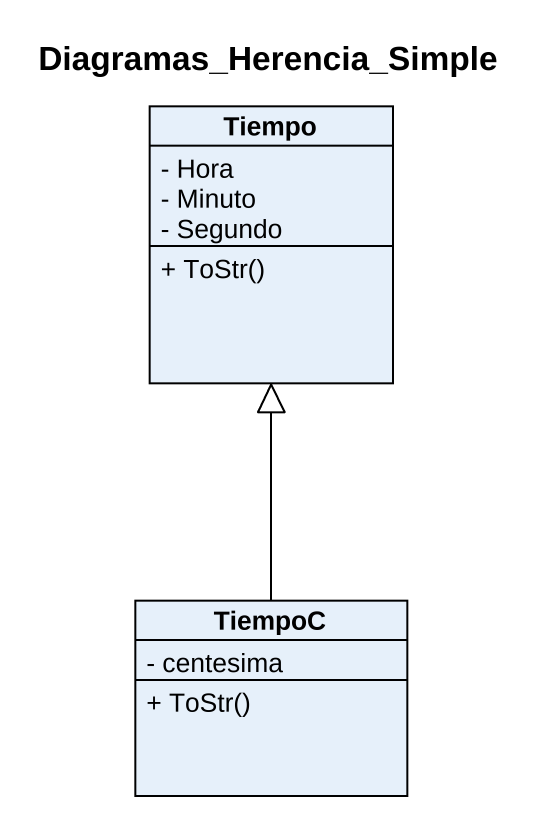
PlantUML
@startuml
title Diagramas_Herencia_Simple
hide circle
hide empty members
skinparam classAttributeIconSize 0
class Tiempo {
  - Hora
  - Minuto
  - Segundo
  + ToStr()
}
class TiempoC {
  - centesima
  + ToStr()
}
TiempoC -up-|> Tiempo
@enduml
